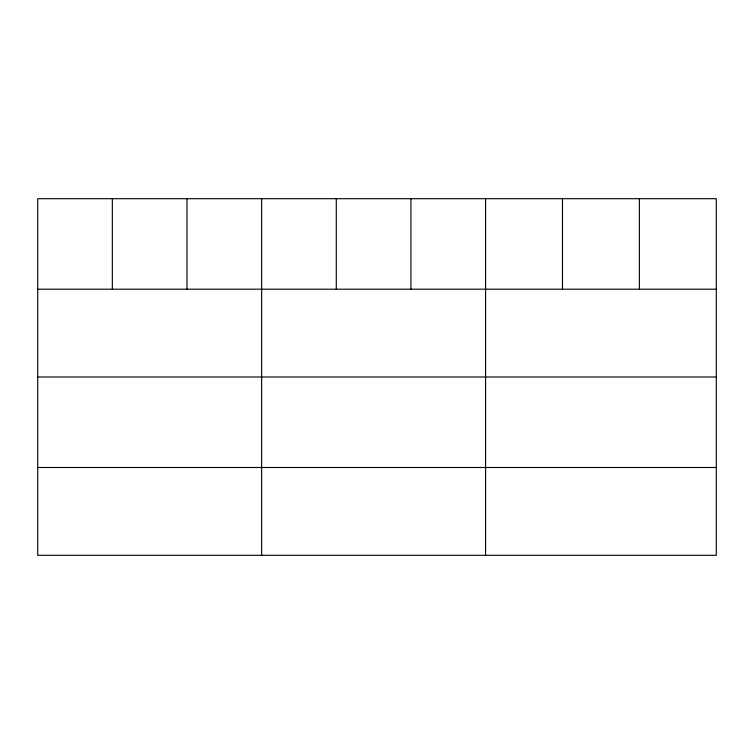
<?xml version="1.0" encoding="UTF-8"?>
<svg xmlns="http://www.w3.org/2000/svg" width="754" height="754" viewBox="0 0 754 754"><rect width="100%" height="100%" fill="white"/><g stroke="black" fill="none" stroke-linecap="round" stroke-linejoin="round"><path stroke-width="1.13" d="M716.3 377.009L716.3 198.698L37.7 198.698L37.7 555.302L716.3 555.302L716.3 377.009L37.7 377.009M37.7 289.197L716.3 289.197M37.7 467.489L716.3 467.489M639.392 198.698L639.392 289.197M562.484 198.698L562.484 289.197M485.576 198.698L485.576 555.302M410.93 198.698L410.93 289.197M336.284 198.698L336.284 289.197M261.638 198.698L261.638 555.302M186.992 198.698L186.992 289.197M112.346 198.698L112.346 289.197"/></g></svg>
